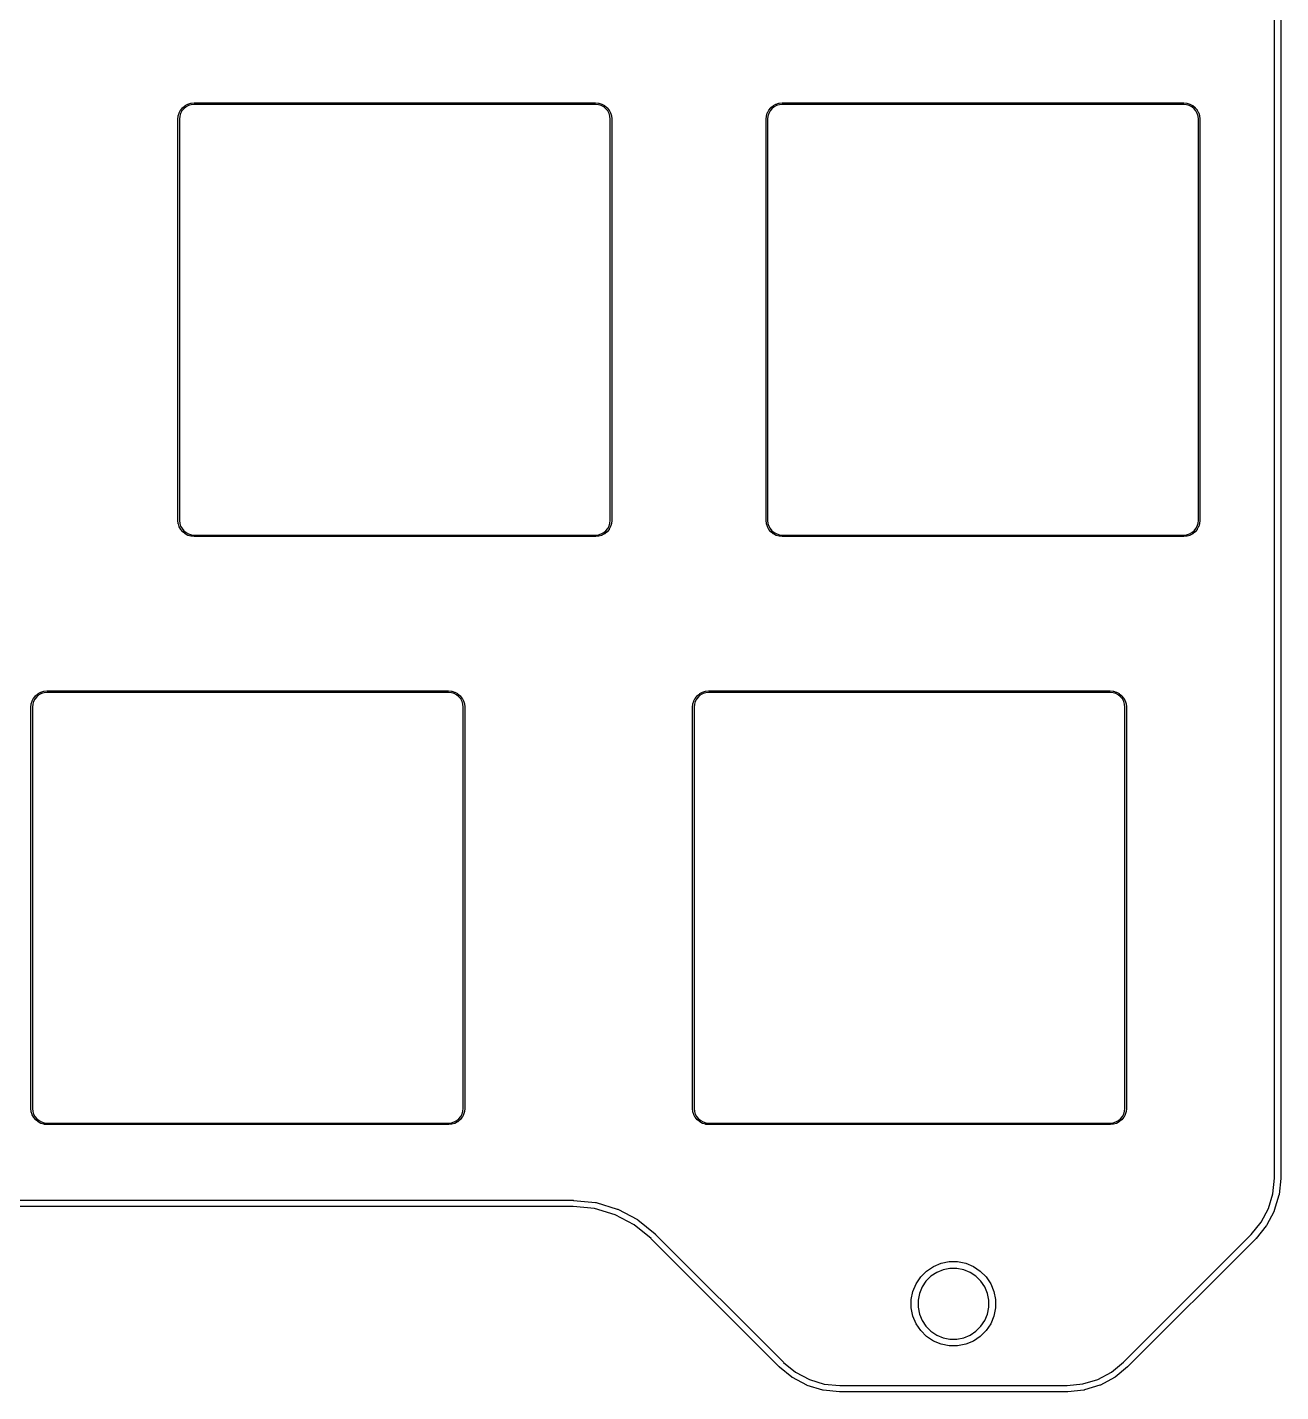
# Model space of a CAD drawing. Extents: x 13 to 256, y -97 to -9.
# Drawn here: x 215.09 to 255.69, y -97.43 to -53.23 of the extents above; entities that cross this region are included whole.
import ezdxf

# ---------------------------------------------------------------- set-up
doc = ezdxf.new("R2010")
doc.units = 0
doc.layers.add('BLACK', color=7, linetype='CONTINUOUS')

msp = doc.modelspace()

# ---------------------------------------------------------------- linework, layer by layer
at = {"layer": 'BLACK', "linetype": 'CONTINUOUS'}
for p, q in [((255.489, -90.5077), (255.489, -15.943)), ((255.689, -15.9379), (255.689, -90.5175)), ((220.297, -55.7175), (220.39, -55.6886)), ((220.39, -55.6886), (220.391, -55.6885)), ((220.391, -55.6885), (220.393, -55.6881)), ((220.393, -55.6881), (220.395, -55.6876)), ((220.395, -55.6876), (220.492, -55.6774)), ((220.492, -55.6774), (220.492, -55.6774)), ((220.492, -55.6774), (220.494, -55.6774)), ((220.494, -55.6774), (220.495, -55.6773)), ((220.495, -55.6773), (220.497, -55.6773)), ((220.497, -55.6773), (220.497, -55.6773)), ((220.497, -55.6773), (233.499, -55.6773)), ((233.499, -55.6773), (233.501, -55.6774)), ((233.501, -55.6774), (233.501, -55.6774)), ((233.501, -55.6774), (233.598, -55.6869)), ((233.598, -55.6869), (233.598, -55.687)), ((233.598, -55.687), (233.6, -55.6875)), ((233.6, -55.6875), (233.603, -55.6879)), ((233.603, -55.6879), (233.696, -55.7161)), ((239.346, -55.7175), (239.439, -55.6886)), ((239.439, -55.6885), (239.442, -55.6881)), ((239.439, -55.6886), (239.439, -55.6885)), ((239.442, -55.6881), (239.444, -55.6876)), ((239.444, -55.6876), (239.541, -55.6774)), ((239.541, -55.6774), (239.541, -55.6774)), ((239.541, -55.6774), (239.542, -55.6774)), ((239.542, -55.6774), (239.543, -55.6773)), ((239.543, -55.6773), (239.546, -55.6773)), ((239.546, -55.6773), (239.546, -55.6773)), ((239.546, -55.6773), (252.548, -55.6773)), ((252.548, -55.6773), (252.549, -55.6774)), ((252.549, -55.6774), (252.549, -55.6774)), ((252.549, -55.6774), (252.647, -55.6869)), ((252.647, -55.6869), (252.647, -55.687)), ((252.647, -55.687), (252.649, -55.6875)), ((252.649, -55.6875), (252.651, -55.6879)), ((252.651, -55.6879), (252.745, -55.7161)), ((219.973, -56.1999), (219.983, -56.1027)), ((219.983, -56.1001), (219.984, -56.098)), ((219.983, -56.1024), (219.983, -56.1001)), ((219.983, -56.1027), (219.983, -56.1024)), ((219.984, -56.098), (220.012, -56.0045)), ((220.012, -56.0042), (220.013, -56.0021)), ((220.012, -56.0045), (220.012, -56.0042)), ((220.013, -56.0021), (220.014, -56)), ((220.014, -56), (220.06, -55.9139)), ((220.032, -56.1101), (220.023, -56.2035)), ((220.059, -56.0213), (220.032, -56.1101)), ((220.103, -55.9395), (220.059, -56.0213)), ((220.06, -55.9136), (220.061, -55.9117)), ((220.06, -55.9139), (220.06, -55.9136)), ((220.061, -55.9117), (220.062, -55.9098)), ((220.062, -55.9098), (220.124, -55.8342)), ((220.161, -55.8677), (220.103, -55.9395)), ((220.124, -55.8339), (220.126, -55.8323)), ((220.124, -55.8342), (220.124, -55.8339)), ((220.126, -55.8323), (220.127, -55.8307)), ((220.127, -55.8307), (220.203, -55.7685)), ((220.233, -55.8086), (220.161, -55.8677)), ((220.203, -55.7683), (220.205, -55.767)), ((220.203, -55.7685), (220.203, -55.7683)), ((220.205, -55.767), (220.207, -55.7658)), ((220.207, -55.7658), (220.293, -55.7194)), ((220.314, -55.7645), (220.233, -55.8086)), ((220.293, -55.7192), (220.295, -55.7184)), ((220.293, -55.7194), (220.293, -55.7192)), ((220.295, -55.7184), (220.297, -55.7175)), ((220.403, -55.7371), (220.314, -55.7645)), ((220.496, -55.7273), (220.403, -55.7371)), ((220.498, -55.7273), (220.496, -55.7273)), ((233.497, -55.7273), (220.498, -55.7273)), ((233.59, -55.7365), (233.497, -55.7273)), ((233.679, -55.7633), (233.59, -55.7365)), ((233.761, -55.8068), (233.679, -55.7633)), ((233.696, -55.7161), (233.696, -55.7162)), ((233.696, -55.7162), (233.698, -55.7171)), ((233.698, -55.7171), (233.7, -55.718)), ((233.7, -55.718), (233.787, -55.7638)), ((233.833, -55.8653), (233.761, -55.8068)), ((233.787, -55.7638), (233.787, -55.7639)), ((233.787, -55.7639), (233.789, -55.7652)), ((233.789, -55.7652), (233.791, -55.7665)), ((233.791, -55.7665), (233.866, -55.8281)), ((233.892, -55.9368), (233.833, -55.8653)), ((233.866, -55.8281), (233.867, -55.8284)), ((233.867, -55.8284), (233.868, -55.83)), ((233.868, -55.83), (233.87, -55.8316)), ((233.87, -55.8316), (233.932, -55.9068)), ((233.936, -56.0183), (233.892, -55.9368)), ((233.932, -55.9068), (233.932, -55.907)), ((233.932, -55.907), (233.933, -55.909)), ((233.933, -55.909), (233.935, -55.9108)), ((233.935, -55.9108), (233.981, -55.9967)), ((233.963, -56.1068), (233.936, -56.0183)), ((233.973, -56.2002), (233.963, -56.1068)), ((233.981, -55.9967), (233.981, -55.997)), ((233.981, -55.997), (233.982, -55.9991)), ((233.982, -55.9991), (233.983, -56.0011)), ((233.983, -56.0011), (234.012, -56.0944)), ((234.012, -56.0944), (234.012, -56.0947)), ((234.012, -56.0947), (234.012, -56.0969)), ((234.012, -56.0969), (234.013, -56.0991)), ((234.013, -56.0991), (234.023, -56.1962)), ((239.022, -56.1999), (239.032, -56.1027)), ((239.032, -56.1001), (239.033, -56.098)), ((239.032, -56.1024), (239.032, -56.1001)), ((239.032, -56.1027), (239.032, -56.1024)), ((239.033, -56.098), (239.061, -56.0045)), ((239.061, -56.0042), (239.062, -56.0021)), ((239.061, -56.0045), (239.061, -56.0042)), ((239.062, -56.0021), (239.063, -56)), ((239.063, -56), (239.108, -55.9139)), ((239.081, -56.1101), (239.072, -56.2035)), ((239.108, -56.0213), (239.081, -56.1101)), ((239.108, -55.9139), (239.109, -55.9136)), ((239.151, -55.9395), (239.108, -56.0213)), ((239.109, -55.9136), (239.11, -55.9117)), ((239.11, -55.9117), (239.111, -55.9098)), ((239.111, -55.9098), (239.173, -55.8342)), ((239.21, -55.8677), (239.151, -55.9395)), ((239.173, -55.8339), (239.175, -55.8323)), ((239.173, -55.8342), (239.173, -55.8339)), ((239.175, -55.8323), (239.176, -55.8307)), ((239.176, -55.8307), (239.251, -55.7685)), ((239.281, -55.8086), (239.21, -55.8677)), ((239.251, -55.7685), (239.252, -55.7683)), ((239.252, -55.7683), (239.254, -55.767)), ((239.254, -55.767), (239.256, -55.7658)), ((239.256, -55.7658), (239.341, -55.7194)), ((239.363, -55.7645), (239.281, -55.8086)), ((239.341, -55.7194), (239.342, -55.7192)), ((239.342, -55.7192), (239.344, -55.7184)), ((239.344, -55.7184), (239.346, -55.7175)), ((239.452, -55.7371), (239.363, -55.7645)), ((239.545, -55.7273), (239.452, -55.7371)), ((239.547, -55.7273), (239.545, -55.7273)), ((252.546, -55.7273), (239.547, -55.7273)), ((252.639, -55.7365), (252.546, -55.7273)), ((252.728, -55.7633), (252.639, -55.7365)), ((252.81, -55.8068), (252.728, -55.7633)), ((252.745, -55.7161), (252.745, -55.7162)), ((252.745, -55.7162), (252.747, -55.7171)), ((252.747, -55.7171), (252.749, -55.718)), ((252.749, -55.718), (252.835, -55.7638)), ((252.882, -55.8653), (252.81, -55.8068)), ((252.835, -55.7638), (252.836, -55.7639)), ((252.836, -55.7639), (252.838, -55.7652)), ((252.838, -55.7652), (252.839, -55.7665)), ((252.839, -55.7665), (252.915, -55.8281)), ((252.941, -55.9368), (252.882, -55.8653)), ((252.915, -55.8281), (252.915, -55.8284)), ((252.915, -55.8284), (252.917, -55.83)), ((252.917, -55.83), (252.919, -55.8316)), ((252.919, -55.8316), (252.981, -55.9068)), ((252.985, -56.0183), (252.941, -55.9368)), ((252.981, -55.9068), (252.981, -55.907)), ((252.981, -55.907), (252.982, -55.909)), ((252.982, -55.909), (252.984, -55.9108)), ((252.984, -55.9108), (253.03, -55.9967)), ((253.012, -56.1068), (252.985, -56.0183)), ((253.022, -56.2002), (253.012, -56.1068)), ((253.03, -55.9967), (253.03, -55.997)), ((253.03, -55.997), (253.031, -55.9991)), ((253.031, -55.9991), (253.032, -56.0011)), ((253.032, -56.0011), (253.061, -56.0944)), ((253.061, -56.0944), (253.061, -56.0947)), ((253.061, -56.0947), (253.061, -56.0969)), ((253.061, -56.0969), (253.062, -56.0991)), ((253.062, -56.0991), (253.072, -56.1962)), ((219.973, -56.2011), (219.973, -56.1999)), ((219.973, -56.1999), (219.973, -56.1999)), ((219.973, -69.202), (219.973, -56.2011)), ((220.023, -56.2035), (220.023, -69.2022)), ((233.973, -56.2024), (233.973, -56.2002)), ((233.973, -69.2011), (233.973, -56.2024)), ((233.973, -56.2024), (233.973, -56.2024)), ((234.023, -56.1962), (234.023, -56.1965)), ((234.023, -56.1965), (234.023, -56.1976)), ((234.023, -56.1976), (234.023, -56.1987)), ((234.023, -56.1987), (234.023, -56.201)), ((234.023, -56.201), (234.023, -56.2011)), ((234.023, -56.2011), (234.023, -69.2035)), ((239.022, -56.2011), (239.022, -56.1999)), ((239.022, -56.1999), (239.022, -56.1999)), ((239.022, -69.202), (239.022, -56.2011)), ((239.072, -56.2035), (239.072, -69.2022)), ((253.022, -56.2024), (253.022, -56.2002)), ((253.022, -69.2011), (253.022, -56.2024)), ((253.022, -56.2024), (253.022, -56.2024)), ((253.072, -56.1962), (253.072, -56.1965)), ((253.072, -56.1965), (253.072, -56.1976)), ((253.072, -56.1976), (253.072, -56.1987)), ((253.072, -56.1987), (253.072, -56.201)), ((253.072, -56.201), (253.072, -56.2011)), ((253.072, -56.2011), (253.072, -69.2035)), ((219.973, -69.2024), (219.973, -69.202)), ((219.973, -69.2027), (219.973, -69.2024)), ((219.973, -69.2035), (219.973, -69.2027)), ((219.973, -69.2059), (219.973, -69.2035)), ((219.973, -69.2035), (219.973, -69.2035)), ((219.973, -69.207), (219.973, -69.2059)), ((219.973, -69.2081), (219.973, -69.207)), ((219.973, -69.2084), (219.973, -69.2081)), ((219.984, -69.3055), (219.973, -69.2084)), ((219.984, -69.3077), (219.984, -69.3055)), ((219.984, -69.3099), (219.984, -69.3077)), ((219.985, -69.3102), (219.984, -69.3099)), ((220.013, -69.4035), (219.985, -69.3102)), ((220.023, -69.2022), (220.023, -69.2044)), ((220.023, -69.2044), (220.033, -69.2978)), ((220.033, -69.2978), (220.06, -69.3863)), ((220.06, -69.3863), (220.105, -69.4678)), ((233.894, -69.4651), (233.937, -69.3833)), ((233.937, -69.3833), (233.964, -69.2945)), ((233.964, -69.2945), (233.973, -69.2011)), ((234.013, -69.3066), (233.984, -69.4001)), ((234.014, -69.3022), (234.013, -69.3044)), ((234.013, -69.3044), (234.013, -69.3066)), ((234.023, -69.2047), (234.014, -69.3019)), ((234.014, -69.3019), (234.014, -69.3022)), ((234.023, -69.2035), (234.023, -69.2047)), ((234.023, -69.2047), (234.023, -69.2047)), ((239.022, -69.2024), (239.022, -69.202)), ((239.022, -69.2027), (239.022, -69.2024)), ((239.022, -69.2035), (239.022, -69.2027)), ((239.022, -69.2059), (239.022, -69.2035)), ((239.022, -69.2035), (239.022, -69.2035)), ((239.022, -69.207), (239.022, -69.2059)), ((239.022, -69.2081), (239.022, -69.207)), ((239.022, -69.2084), (239.022, -69.2081)), ((239.032, -69.3055), (239.022, -69.2084)), ((239.033, -69.3077), (239.032, -69.3055)), ((239.033, -69.3099), (239.033, -69.3077)), ((239.033, -69.3102), (239.033, -69.3099)), ((239.062, -69.4035), (239.033, -69.3102)), ((239.072, -69.2022), (239.072, -69.2044)), ((239.072, -69.2044), (239.082, -69.2978)), ((239.082, -69.2978), (239.109, -69.3863)), ((239.109, -69.3863), (239.153, -69.4678)), ((252.943, -69.4651), (252.986, -69.3833)), ((252.986, -69.3833), (253.013, -69.2945)), ((253.013, -69.2945), (253.022, -69.2011)), ((253.061, -69.3066), (253.033, -69.4001)), ((253.062, -69.3044), (253.061, -69.3066)), ((253.072, -69.2047), (253.062, -69.3019)), ((253.062, -69.3019), (253.062, -69.3022)), ((253.062, -69.3022), (253.062, -69.3044)), ((253.072, -69.2035), (253.072, -69.2047)), ((253.072, -69.2047), (253.072, -69.2047)), ((220.014, -69.4055), (220.013, -69.4035)), ((220.015, -69.4076), (220.014, -69.4055)), ((220.015, -69.4079), (220.015, -69.4076)), ((220.062, -69.4938), (220.015, -69.4079)), ((220.063, -69.4957), (220.062, -69.4938)), ((220.064, -69.4976), (220.063, -69.4957)), ((220.064, -69.4978), (220.064, -69.4976)), ((220.127, -69.573), (220.064, -69.4978)), ((220.105, -69.4678), (220.164, -69.5393)), ((220.128, -69.5746), (220.127, -69.573)), ((220.13, -69.5762), (220.128, -69.5746)), ((220.13, -69.5765), (220.13, -69.5762)), ((220.206, -69.6381), (220.13, -69.5765)), ((220.13, -69.5765), (220.13, -69.5765)), ((220.13, -69.5765), (220.13, -69.5765)), ((220.164, -69.5393), (220.235, -69.5978)), ((220.208, -69.6394), (220.206, -69.6381)), ((220.209, -69.6407), (220.208, -69.6394)), ((220.21, -69.6408), (220.209, -69.6407)), ((220.296, -69.6866), (220.21, -69.6408)), ((220.235, -69.5978), (220.317, -69.6413)), ((220.298, -69.6875), (220.296, -69.6866)), ((220.3, -69.6884), (220.298, -69.6875)), ((220.3, -69.6885), (220.3, -69.6884)), ((220.394, -69.7167), (220.3, -69.6885)), ((220.317, -69.6413), (220.406, -69.6681)), ((220.396, -69.7171), (220.394, -69.7167)), ((220.398, -69.7176), (220.396, -69.7171)), ((220.399, -69.7177), (220.398, -69.7176)), ((220.496, -69.7272), (220.399, -69.7177)), ((220.399, -69.7177), (220.399, -69.7177)), ((220.406, -69.6681), (220.499, -69.6773)), ((220.496, -69.7272), (220.496, -69.7272)), ((220.497, -69.7273), (220.496, -69.7272)), ((233.499, -69.7273), (220.497, -69.7273)), ((220.499, -69.6773), (233.498, -69.6773)), ((233.498, -69.6773), (233.5, -69.6773)), ((233.502, -69.7273), (233.499, -69.7273)), ((233.499, -69.7273), (233.499, -69.7273)), ((233.5, -69.6773), (233.594, -69.6675)), ((233.503, -69.7272), (233.502, -69.7273)), ((233.504, -69.7272), (233.503, -69.7272)), ((233.601, -69.717), (233.504, -69.7272)), ((233.504, -69.7272), (233.504, -69.7272)), ((233.594, -69.6675), (233.682, -69.6401)), ((233.604, -69.7165), (233.601, -69.717)), ((233.606, -69.7161), (233.604, -69.7165)), ((233.699, -69.6871), (233.606, -69.716)), ((233.606, -69.716), (233.606, -69.7161)), ((233.682, -69.6401), (233.764, -69.596)), ((233.701, -69.6862), (233.699, -69.6871)), ((233.704, -69.6854), (233.701, -69.6862)), ((233.79, -69.6388), (233.704, -69.6852)), ((233.704, -69.6852), (233.704, -69.6854)), ((233.764, -69.596), (233.835, -69.5369)), ((233.792, -69.6376), (233.79, -69.6388)), ((233.793, -69.6363), (233.792, -69.6376)), ((233.794, -69.6361), (233.793, -69.6363)), ((233.869, -69.5739), (233.794, -69.6361)), ((233.835, -69.5369), (233.894, -69.4651)), ((233.871, -69.5723), (233.869, -69.5739)), ((233.872, -69.5707), (233.871, -69.5723)), ((233.934, -69.4948), (233.872, -69.5704)), ((233.872, -69.5704), (233.872, -69.5704)), ((233.872, -69.5704), (233.872, -69.5704)), ((233.872, -69.5704), (233.872, -69.5707)), ((233.935, -69.4929), (233.934, -69.4948)), ((233.937, -69.491), (233.935, -69.4929)), ((233.983, -69.4046), (233.937, -69.4907)), ((233.937, -69.4907), (233.937, -69.491)), ((233.984, -69.4004), (233.983, -69.4025)), ((233.983, -69.4025), (233.983, -69.4046)), ((233.984, -69.4001), (233.984, -69.4004)), ((239.063, -69.4055), (239.062, -69.4035)), ((239.064, -69.4076), (239.063, -69.4055)), ((239.064, -69.4079), (239.064, -69.4076)), ((239.11, -69.4938), (239.064, -69.4079)), ((239.112, -69.4957), (239.11, -69.4938)), ((239.113, -69.4976), (239.112, -69.4957)), ((239.113, -69.4978), (239.113, -69.4976)), ((239.175, -69.573), (239.113, -69.4978)), ((239.153, -69.4678), (239.212, -69.5393)), ((239.177, -69.5746), (239.175, -69.573)), ((239.179, -69.5762), (239.177, -69.5746)), ((239.179, -69.5765), (239.179, -69.5762)), ((239.255, -69.6381), (239.179, -69.5765)), ((239.179, -69.5765), (239.179, -69.5765)), ((239.179, -69.5765), (239.179, -69.5765)), ((239.212, -69.5393), (239.284, -69.5978)), ((239.256, -69.6394), (239.255, -69.6381)), ((239.258, -69.6407), (239.256, -69.6394)), ((239.259, -69.6408), (239.258, -69.6407)), ((239.345, -69.6866), (239.259, -69.6408)), ((239.284, -69.5978), (239.366, -69.6413)), ((239.347, -69.6875), (239.345, -69.6866)), ((239.349, -69.6884), (239.347, -69.6875)), ((239.349, -69.6885), (239.349, -69.6884)), ((239.443, -69.7167), (239.349, -69.6885)), ((239.366, -69.6413), (239.455, -69.6681)), ((239.445, -69.7171), (239.443, -69.7167)), ((239.447, -69.7176), (239.445, -69.7171)), ((239.447, -69.7177), (239.447, -69.7176)), ((239.545, -69.7272), (239.447, -69.7177)), ((239.447, -69.7177), (239.447, -69.7177)), ((239.455, -69.6681), (239.548, -69.6773)), ((239.545, -69.7272), (239.545, -69.7272)), ((239.546, -69.7273), (239.545, -69.7272)), ((252.548, -69.7273), (239.546, -69.7273)), ((239.548, -69.6773), (252.547, -69.6773)), ((252.547, -69.6773), (252.549, -69.6773)), ((252.551, -69.7273), (252.548, -69.7273)), ((252.548, -69.7273), (252.548, -69.7273)), ((252.549, -69.6773), (252.642, -69.6675)), ((252.552, -69.7272), (252.551, -69.7273)), ((252.553, -69.7272), (252.552, -69.7272)), ((252.65, -69.717), (252.553, -69.7272)), ((252.553, -69.7272), (252.553, -69.7272)), ((252.642, -69.6675), (252.731, -69.6401)), ((252.652, -69.7165), (252.65, -69.717)), ((252.655, -69.7161), (252.652, -69.7165)), ((252.748, -69.6871), (252.655, -69.716)), ((252.655, -69.716), (252.655, -69.7161)), ((252.731, -69.6401), (252.813, -69.596)), ((252.75, -69.6862), (252.748, -69.6871)), ((252.752, -69.6854), (252.75, -69.6862)), ((252.753, -69.6852), (252.752, -69.6854)), ((252.838, -69.6388), (252.753, -69.6852)), ((252.813, -69.596), (252.884, -69.5369)), ((252.84, -69.6376), (252.838, -69.6388)), ((252.842, -69.6363), (252.84, -69.6376)), ((252.843, -69.6361), (252.842, -69.6363)), ((252.918, -69.5739), (252.843, -69.6361)), ((252.884, -69.5369), (252.943, -69.4651)), ((252.919, -69.5723), (252.918, -69.5739)), ((252.921, -69.5707), (252.919, -69.5723)), ((252.983, -69.4948), (252.921, -69.5704)), ((252.921, -69.5704), (252.921, -69.5704)), ((252.921, -69.5704), (252.921, -69.5704)), ((252.921, -69.5704), (252.921, -69.5707)), ((252.984, -69.4929), (252.983, -69.4948)), ((252.985, -69.491), (252.984, -69.4929)), ((252.986, -69.4907), (252.985, -69.491)), ((253.031, -69.4046), (252.986, -69.4907)), ((253.032, -69.4025), (253.031, -69.4046)), ((253.033, -69.4004), (253.032, -69.4025)), ((253.033, -69.4001), (253.033, -69.4004)), ((215.222, -75.1468), (215.25, -75.0533)), ((215.25, -75.053), (215.251, -75.0509)), ((215.25, -75.0533), (215.25, -75.053)), ((215.251, -75.0509), (215.252, -75.0488)), ((215.252, -75.0488), (215.297, -74.9627)), ((215.297, -75.0701), (215.27, -75.1589)), ((215.297, -74.9627), (215.298, -74.9624)), ((215.34, -74.9883), (215.297, -75.0701)), ((215.298, -74.9624), (215.299, -74.9605)), ((215.299, -74.9605), (215.3, -74.9586)), ((215.3, -74.9586), (215.362, -74.883)), ((215.399, -74.9165), (215.34, -74.9883)), ((215.362, -74.8827), (215.364, -74.8811)), ((215.362, -74.883), (215.362, -74.8827)), ((215.364, -74.8811), (215.365, -74.8795)), ((215.365, -74.8795), (215.44, -74.8173)), ((215.47, -74.8574), (215.399, -74.9165)), ((215.44, -74.8173), (215.441, -74.8171)), ((215.441, -74.8171), (215.443, -74.8158)), ((215.443, -74.8158), (215.445, -74.8146)), ((215.445, -74.8146), (215.53, -74.7682)), ((215.552, -74.8133), (215.47, -74.8574)), ((215.53, -74.7682), (215.531, -74.768)), ((215.531, -74.768), (215.533, -74.7672)), ((215.533, -74.7672), (215.535, -74.7663)), ((215.535, -74.7663), (215.628, -74.7374)), ((215.641, -74.7859), (215.552, -74.8133)), ((215.628, -74.7373), (215.631, -74.7369)), ((215.628, -74.7374), (215.628, -74.7373)), ((215.631, -74.7369), (215.633, -74.7364)), ((215.633, -74.7364), (215.73, -74.7262)), ((215.734, -74.7761), (215.641, -74.7859)), ((215.73, -74.7262), (215.73, -74.7262)), ((215.73, -74.7262), (215.731, -74.7262)), ((215.731, -74.7262), (215.732, -74.7261)), ((215.732, -74.7261), (215.735, -74.7261)), ((215.736, -74.7761), (215.734, -74.7761)), ((215.735, -74.7261), (215.735, -74.7261)), ((215.735, -74.7261), (228.737, -74.7261)), ((228.735, -74.7761), (215.736, -74.7761)), ((228.828, -74.7853), (228.735, -74.7761)), ((228.737, -74.7261), (228.738, -74.7262)), ((228.738, -74.7262), (228.738, -74.7262)), ((228.738, -74.7262), (228.836, -74.7357)), ((228.917, -74.8121), (228.828, -74.7853)), ((228.836, -74.7357), (228.836, -74.7358)), ((228.836, -74.7358), (228.838, -74.7363)), ((228.838, -74.7363), (228.84, -74.7367)), ((228.84, -74.7367), (228.934, -74.7649)), ((228.999, -74.8556), (228.917, -74.8121)), ((228.934, -74.7649), (228.934, -74.765)), ((228.934, -74.765), (228.936, -74.7659)), ((228.936, -74.7659), (228.938, -74.7668)), ((228.938, -74.7668), (229.024, -74.8126)), ((229.071, -74.9141), (228.999, -74.8556)), ((229.024, -74.8126), (229.025, -74.8127)), ((229.025, -74.8127), (229.027, -74.814)), ((229.027, -74.814), (229.028, -74.8153)), ((229.028, -74.8153), (229.104, -74.8769)), ((229.13, -74.9856), (229.071, -74.9141)), ((229.104, -74.8769), (229.104, -74.8772)), ((229.104, -74.8772), (229.106, -74.8788)), ((229.106, -74.8788), (229.108, -74.8804)), ((229.108, -74.8804), (229.17, -74.9556)), ((229.174, -75.0671), (229.13, -74.9856)), ((229.17, -74.9556), (229.17, -74.9558)), ((229.17, -74.9558), (229.171, -74.9578)), ((229.171, -74.9578), (229.173, -74.9596)), ((229.173, -74.9596), (229.219, -75.0455)), ((229.201, -75.1556), (229.174, -75.0671)), ((229.219, -75.0455), (229.219, -75.0458)), ((229.219, -75.0458), (229.22, -75.0479)), ((229.22, -75.0479), (229.221, -75.0499)), ((229.221, -75.0499), (229.25, -75.1432)), ((236.651, -75.1468), (236.68, -75.0533)), ((236.68, -75.053), (236.681, -75.0509)), ((236.68, -75.0533), (236.68, -75.053)), ((236.681, -75.0509), (236.682, -75.0488)), ((236.682, -75.0488), (236.727, -74.9627)), ((236.727, -75.0701), (236.7, -75.1589)), ((236.727, -74.9627), (236.728, -74.9624)), ((236.77, -74.9883), (236.727, -75.0701)), ((236.728, -74.9624), (236.729, -74.9605)), ((236.729, -74.9605), (236.73, -74.9586)), ((236.73, -74.9586), (236.792, -74.883)), ((236.829, -74.9165), (236.77, -74.9883)), ((236.792, -74.8827), (236.794, -74.8811)), ((236.792, -74.883), (236.792, -74.8827)), ((236.794, -74.8811), (236.795, -74.8795)), ((236.795, -74.8795), (236.87, -74.8173)), ((236.9, -74.8574), (236.829, -74.9165)), ((236.87, -74.8173), (236.871, -74.8171)), ((236.871, -74.8171), (236.873, -74.8158)), ((236.873, -74.8158), (236.874, -74.8146)), ((236.874, -74.8146), (236.96, -74.7682)), ((236.982, -74.8133), (236.9, -74.8574)), ((236.96, -74.7682), (236.961, -74.768)), ((236.961, -74.768), (236.963, -74.7672)), ((236.963, -74.7672), (236.965, -74.7663)), ((236.965, -74.7663), (237.058, -74.7374)), ((237.07, -74.7859), (236.982, -74.8133)), ((237.058, -74.7373), (237.061, -74.7369)), ((237.058, -74.7374), (237.058, -74.7373)), ((237.061, -74.7369), (237.063, -74.7364)), ((237.063, -74.7364), (237.16, -74.7262)), ((237.164, -74.7761), (237.07, -74.7859)), ((237.16, -74.7262), (237.16, -74.7262)), ((237.16, -74.7262), (237.161, -74.7262)), ((237.161, -74.7262), (237.162, -74.7261)), ((237.162, -74.7261), (237.165, -74.7261)), ((237.166, -74.7761), (237.164, -74.7761)), ((237.165, -74.7261), (237.165, -74.7261)), ((237.165, -74.7261), (250.167, -74.7261)), ((250.165, -74.7761), (237.166, -74.7761)), ((250.258, -74.7853), (250.165, -74.7761)), ((250.167, -74.7261), (250.168, -74.7262)), ((250.168, -74.7262), (250.168, -74.7262)), ((250.168, -74.7262), (250.265, -74.7357)), ((250.347, -74.8121), (250.258, -74.7853)), ((250.265, -74.7357), (250.266, -74.7358)), ((250.266, -74.7358), (250.268, -74.7363)), ((250.268, -74.7363), (250.27, -74.7367)), ((250.27, -74.7367), (250.364, -74.7649)), ((250.429, -74.8556), (250.347, -74.8121)), ((250.364, -74.7649), (250.364, -74.765)), ((250.364, -74.765), (250.366, -74.7659)), ((250.366, -74.7659), (250.368, -74.7668)), ((250.368, -74.7668), (250.454, -74.8126)), ((250.501, -74.9141), (250.429, -74.8556)), ((250.454, -74.8126), (250.455, -74.8127)), ((250.455, -74.8127), (250.457, -74.814)), ((250.457, -74.814), (250.458, -74.8153)), ((250.458, -74.8153), (250.534, -74.8769)), ((250.56, -74.9856), (250.501, -74.9141)), ((250.534, -74.8769), (250.534, -74.8772)), ((250.534, -74.8772), (250.536, -74.8788)), ((250.536, -74.8788), (250.537, -74.8804)), ((250.537, -74.8804), (250.6, -74.9556)), ((250.604, -75.0671), (250.56, -74.9856)), ((250.6, -74.9556), (250.6, -74.9558)), ((250.6, -74.9558), (250.601, -74.9578)), ((250.601, -74.9578), (250.602, -74.9596)), ((250.602, -74.9596), (250.649, -75.0455)), ((250.631, -75.1556), (250.604, -75.0671)), ((250.649, -75.0455), (250.649, -75.0458)), ((250.649, -75.0458), (250.65, -75.0479)), ((250.65, -75.0479), (250.651, -75.0499)), ((250.651, -75.0499), (250.68, -75.1432)), ((215.211, -75.2487), (215.221, -75.1515)), ((215.211, -75.2499), (215.211, -75.2487)), ((215.211, -75.2487), (215.211, -75.2487)), ((215.211, -88.2508), (215.211, -75.2499)), ((215.221, -75.1489), (215.222, -75.1468)), ((215.221, -75.1512), (215.221, -75.1489)), ((215.221, -75.1515), (215.221, -75.1512)), ((215.27, -75.1589), (215.261, -75.2523)), ((215.261, -75.2523), (215.261, -88.251)), ((229.211, -75.249), (229.201, -75.1556)), ((229.211, -75.2512), (229.211, -75.249)), ((229.211, -88.2499), (229.211, -75.2512)), ((229.211, -75.2512), (229.211, -75.2512)), ((229.25, -75.1432), (229.25, -75.1435)), ((229.25, -75.1435), (229.25, -75.1457)), ((229.25, -75.1457), (229.251, -75.1479)), ((229.251, -75.1479), (229.261, -75.245)), ((229.261, -75.245), (229.261, -75.2453)), ((229.261, -75.2453), (229.261, -75.2464)), ((229.261, -75.2464), (229.261, -75.2475)), ((229.261, -75.2475), (229.261, -75.2498)), ((229.261, -75.2498), (229.261, -75.2499)), ((229.261, -75.2499), (229.261, -88.2523)), ((236.641, -75.2487), (236.651, -75.1515)), ((236.641, -75.2499), (236.641, -75.2487)), ((236.641, -75.2487), (236.641, -75.2487)), ((236.641, -88.2508), (236.641, -75.2499)), ((236.651, -75.1489), (236.651, -75.1468)), ((236.651, -75.1512), (236.651, -75.1489)), ((236.651, -75.1515), (236.651, -75.1512)), ((236.7, -75.1589), (236.691, -75.2523)), ((236.691, -75.2523), (236.691, -88.251)), ((250.641, -75.249), (250.631, -75.1556)), ((250.641, -75.2512), (250.641, -75.249)), ((250.641, -88.2499), (250.641, -75.2512)), ((250.641, -75.2512), (250.641, -75.2512)), ((250.68, -75.1432), (250.68, -75.1435)), ((250.68, -75.1435), (250.68, -75.1457)), ((250.68, -75.1457), (250.681, -75.1479)), ((250.681, -75.1479), (250.691, -75.245)), ((250.691, -75.245), (250.691, -75.2453)), ((250.691, -75.2453), (250.691, -75.2464)), ((250.691, -75.2464), (250.691, -75.2475)), ((250.691, -75.2475), (250.691, -75.2498)), ((250.691, -75.2498), (250.691, -75.2499)), ((250.691, -75.2499), (250.691, -88.2523)), ((215.211, -88.2512), (215.211, -88.2508)), ((215.211, -88.2515), (215.211, -88.2512)), ((215.211, -88.2523), (215.211, -88.2515)), ((215.211, -88.2547), (215.211, -88.2523)), ((215.211, -88.2523), (215.211, -88.2523)), ((215.211, -88.2558), (215.211, -88.2547)), ((215.211, -88.2569), (215.211, -88.2558)), ((215.211, -88.2572), (215.211, -88.2569)), ((215.221, -88.3543), (215.211, -88.2572)), ((215.222, -88.3565), (215.221, -88.3543)), ((215.222, -88.3587), (215.222, -88.3565)), ((215.222, -88.359), (215.222, -88.3587)), ((215.251, -88.4523), (215.222, -88.359)), ((215.261, -88.251), (215.261, -88.2532)), ((215.261, -88.2532), (215.271, -88.3466)), ((215.271, -88.3466), (215.298, -88.4351)), ((229.175, -88.4321), (229.202, -88.3433)), ((229.202, -88.3433), (229.211, -88.2499)), ((229.25, -88.3554), (229.222, -88.4489)), ((229.251, -88.3532), (229.25, -88.3554)), ((229.261, -88.2535), (229.251, -88.3507)), ((229.251, -88.3507), (229.251, -88.351)), ((229.251, -88.351), (229.251, -88.3532)), ((229.261, -88.2523), (229.261, -88.2535)), ((229.261, -88.2535), (229.261, -88.2535)), ((236.641, -88.2512), (236.641, -88.2508)), ((236.641, -88.2515), (236.641, -88.2512)), ((236.641, -88.2523), (236.641, -88.2515)), ((236.641, -88.2547), (236.641, -88.2523)), ((236.641, -88.2523), (236.641, -88.2523)), ((236.641, -88.2558), (236.641, -88.2547)), ((236.641, -88.2569), (236.641, -88.2558)), ((236.641, -88.2572), (236.641, -88.2569)), ((236.651, -88.3543), (236.641, -88.2572)), ((236.652, -88.3565), (236.651, -88.3543)), ((236.652, -88.3587), (236.652, -88.3565)), ((236.652, -88.359), (236.652, -88.3587)), ((236.681, -88.4523), (236.652, -88.359)), ((236.691, -88.251), (236.691, -88.2532)), ((236.691, -88.2532), (236.701, -88.3466)), ((236.701, -88.3466), (236.728, -88.4351)), ((250.605, -88.4321), (250.632, -88.3433)), ((250.632, -88.3433), (250.641, -88.2499)), ((250.68, -88.3554), (250.652, -88.4489)), ((250.681, -88.3532), (250.68, -88.3554)), ((250.691, -88.2535), (250.681, -88.3507)), ((250.681, -88.3507), (250.681, -88.351)), ((250.681, -88.351), (250.681, -88.3532)), ((250.691, -88.2523), (250.691, -88.2535)), ((250.691, -88.2535), (250.691, -88.2535)), ((215.252, -88.4543), (215.251, -88.4523)), ((215.253, -88.4564), (215.252, -88.4543)), ((215.253, -88.4567), (215.253, -88.4564)), ((215.299, -88.5426), (215.253, -88.4567)), ((215.298, -88.4351), (215.342, -88.5166)), ((215.301, -88.5445), (215.299, -88.5426)), ((215.302, -88.5464), (215.301, -88.5445)), ((215.302, -88.5466), (215.302, -88.5464)), ((215.364, -88.6218), (215.302, -88.5466)), ((215.342, -88.5166), (215.401, -88.5881)), ((215.366, -88.6234), (215.364, -88.6218)), ((215.368, -88.625), (215.366, -88.6234)), ((215.368, -88.6253), (215.368, -88.625)), ((215.444, -88.6869), (215.368, -88.6253)), ((215.368, -88.6253), (215.368, -88.6253)), ((215.368, -88.6253), (215.368, -88.6253)), ((215.401, -88.5881), (215.473, -88.6466)), ((215.445, -88.6882), (215.444, -88.6869)), ((215.447, -88.6895), (215.445, -88.6882)), ((215.448, -88.6896), (215.447, -88.6895)), ((215.534, -88.7354), (215.448, -88.6896)), ((215.473, -88.6466), (215.555, -88.6901)), ((215.536, -88.7363), (215.534, -88.7354)), ((215.538, -88.7372), (215.536, -88.7363)), ((215.538, -88.7373), (215.538, -88.7372)), ((215.632, -88.7655), (215.538, -88.7373)), ((215.555, -88.6901), (215.644, -88.7169)), ((215.634, -88.7659), (215.632, -88.7655)), ((215.636, -88.7664), (215.634, -88.7659)), ((215.636, -88.7665), (215.636, -88.7664)), ((215.734, -88.776), (215.636, -88.7665)), ((215.636, -88.7665), (215.636, -88.7665)), ((215.644, -88.7169), (215.737, -88.7261)), ((215.734, -88.776), (215.734, -88.776)), ((215.735, -88.7761), (215.734, -88.776)), ((228.737, -88.7761), (215.735, -88.7761)), ((215.737, -88.7261), (228.736, -88.7261)), ((228.736, -88.7261), (228.738, -88.7261)), ((228.74, -88.7761), (228.737, -88.7761)), ((228.737, -88.7761), (228.737, -88.7761)), ((228.738, -88.7261), (228.831, -88.7163)), ((228.741, -88.776), (228.74, -88.7761)), ((228.742, -88.776), (228.741, -88.776)), ((228.839, -88.7658), (228.742, -88.776)), ((228.742, -88.776), (228.742, -88.776)), ((228.831, -88.7163), (228.92, -88.6889)), ((228.841, -88.7653), (228.839, -88.7658)), ((228.844, -88.7649), (228.841, -88.7653)), ((228.937, -88.7359), (228.844, -88.7648)), ((228.844, -88.7648), (228.844, -88.7649)), ((228.92, -88.6889), (229.002, -88.6448)), ((228.939, -88.735), (228.937, -88.7359)), ((228.941, -88.7342), (228.939, -88.735)), ((228.942, -88.734), (228.941, -88.7342)), ((229.027, -88.6876), (228.942, -88.734)), ((229.002, -88.6448), (229.073, -88.5857)), ((229.029, -88.6864), (229.027, -88.6876)), ((229.031, -88.6851), (229.029, -88.6864)), ((229.032, -88.6849), (229.031, -88.6851)), ((229.107, -88.6227), (229.032, -88.6849)), ((229.073, -88.5857), (229.132, -88.5139)), ((229.108, -88.6211), (229.107, -88.6227)), ((229.11, -88.6195), (229.108, -88.6211)), ((229.172, -88.5436), (229.11, -88.6192)), ((229.11, -88.6192), (229.11, -88.6192)), ((229.11, -88.6192), (229.11, -88.6192)), ((229.11, -88.6192), (229.11, -88.6195)), ((229.132, -88.5139), (229.175, -88.4321)), ((229.173, -88.5417), (229.172, -88.5436)), ((229.174, -88.5398), (229.173, -88.5417)), ((229.175, -88.5395), (229.174, -88.5398)), ((229.22, -88.4534), (229.175, -88.5395)), ((229.221, -88.4513), (229.22, -88.4534)), ((229.222, -88.4492), (229.221, -88.4513)), ((229.222, -88.4489), (229.222, -88.4492)), ((236.682, -88.4543), (236.681, -88.4523)), ((236.683, -88.4564), (236.682, -88.4543)), ((236.683, -88.4567), (236.683, -88.4564)), ((236.729, -88.5426), (236.683, -88.4567)), ((236.728, -88.4351), (236.772, -88.5166)), ((236.731, -88.5445), (236.729, -88.5426)), ((236.732, -88.5464), (236.731, -88.5445)), ((236.732, -88.5466), (236.732, -88.5464)), ((236.794, -88.6218), (236.732, -88.5466)), ((236.772, -88.5166), (236.831, -88.5881)), ((236.796, -88.6234), (236.794, -88.6218)), ((236.798, -88.625), (236.796, -88.6234)), ((236.798, -88.6253), (236.798, -88.625)), ((236.873, -88.6869), (236.798, -88.6253)), ((236.798, -88.6253), (236.798, -88.6253)), ((236.798, -88.6253), (236.798, -88.6253)), ((236.831, -88.5881), (236.903, -88.6466)), ((236.875, -88.6882), (236.873, -88.6869)), ((236.877, -88.6895), (236.875, -88.6882)), ((236.877, -88.6896), (236.877, -88.6895)), ((236.964, -88.7354), (236.877, -88.6896)), ((236.903, -88.6466), (236.985, -88.6901)), ((236.966, -88.7363), (236.964, -88.7354)), ((236.968, -88.7372), (236.966, -88.7363)), ((236.968, -88.7373), (236.968, -88.7372)), ((237.062, -88.7655), (236.968, -88.7373)), ((236.985, -88.6901), (237.074, -88.7169)), ((237.064, -88.7659), (237.062, -88.7655)), ((237.066, -88.7664), (237.064, -88.7659)), ((237.066, -88.7665), (237.066, -88.7664)), ((237.163, -88.776), (237.066, -88.7665)), ((237.066, -88.7665), (237.066, -88.7665)), ((237.074, -88.7169), (237.167, -88.7261)), ((237.163, -88.776), (237.163, -88.776)), ((237.165, -88.7761), (237.163, -88.776)), ((250.167, -88.7761), (237.165, -88.7761)), ((237.167, -88.7261), (250.166, -88.7261)), ((250.166, -88.7261), (250.168, -88.7261)), ((250.169, -88.7761), (250.167, -88.7761)), ((250.167, -88.7761), (250.167, -88.7761)), ((250.168, -88.7261), (250.261, -88.7163)), ((250.171, -88.776), (250.169, -88.7761)), ((250.172, -88.776), (250.171, -88.776)), ((250.269, -88.7658), (250.172, -88.776)), ((250.172, -88.776), (250.172, -88.776)), ((250.261, -88.7163), (250.35, -88.6889)), ((250.271, -88.7653), (250.269, -88.7658)), ((250.273, -88.7649), (250.271, -88.7653)), ((250.274, -88.7648), (250.273, -88.7649)), ((250.367, -88.7359), (250.274, -88.7648)), ((250.35, -88.6889), (250.431, -88.6448)), ((250.369, -88.735), (250.367, -88.7359)), ((250.371, -88.7342), (250.369, -88.735)), ((250.372, -88.734), (250.371, -88.7342)), ((250.457, -88.6876), (250.372, -88.734)), ((250.431, -88.6448), (250.503, -88.5857)), ((250.459, -88.6864), (250.457, -88.6876)), ((250.461, -88.6851), (250.459, -88.6864)), ((250.537, -88.6227), (250.461, -88.6849)), ((250.461, -88.6849), (250.461, -88.6851)), ((250.503, -88.5857), (250.561, -88.5139)), ((250.538, -88.6211), (250.537, -88.6227)), ((250.54, -88.6195), (250.538, -88.6211)), ((250.602, -88.5436), (250.54, -88.6192)), ((250.54, -88.6192), (250.54, -88.6192)), ((250.54, -88.6192), (250.54, -88.6192)), ((250.54, -88.6192), (250.54, -88.6195)), ((250.561, -88.5139), (250.605, -88.4321)), ((250.603, -88.5417), (250.602, -88.5436)), ((250.604, -88.5398), (250.603, -88.5417)), ((250.65, -88.4534), (250.604, -88.5395)), ((250.604, -88.5395), (250.604, -88.5398)), ((250.651, -88.4513), (250.65, -88.4534)), ((250.652, -88.4492), (250.651, -88.4513)), ((250.652, -88.4489), (250.652, -88.4492)), ((255.439, -91.0126), (255.489, -90.5077)), ((255.688, -90.5223), (255.637, -91.0419)), ((255.689, -90.5175), (255.688, -90.5223)), ((255.688, -90.5223), (255.688, -90.5223)), ((255.294, -91.4936), (255.439, -91.0126)), ((255.637, -91.0433), (255.635, -91.0521)), ((255.637, -91.0419), (255.637, -91.0433)), ((35.5113, -91.2277), (232.778, -91.2277)), ((232.769, -91.4277), (35.5164, -91.4277)), ((233.468, -91.4963), (232.769, -91.4277)), ((232.778, -91.2277), (232.783, -91.2282)), ((232.783, -91.2282), (232.783, -91.2282)), ((232.783, -91.2282), (233.497, -91.2982)), ((233.497, -91.2982), (233.497, -91.2982)), ((233.497, -91.2982), (233.498, -91.2983)), ((233.498, -91.2983), (233.507, -91.3002)), ((233.507, -91.3002), (233.516, -91.302)), ((233.516, -91.302), (234.203, -91.5093)), ((255.058, -91.9373), (255.294, -91.4936)), ((255.633, -91.0611), (255.482, -91.5608)), ((255.635, -91.0521), (255.633, -91.0611)), ((234.136, -91.6979), (233.468, -91.4963)), ((234.752, -92.0254), (234.136, -91.6979)), ((234.203, -91.5093), (234.203, -91.5093)), ((234.203, -91.5093), (234.204, -91.5097)), ((234.204, -91.5097), (234.212, -91.5132)), ((234.212, -91.5132), (234.221, -91.5167)), ((234.221, -91.5167), (234.854, -91.8534)), ((234.854, -91.8534), (234.854, -91.8534)), ((234.854, -91.8534), (234.854, -91.8534)), ((234.854, -91.8534), (234.855, -91.8541)), ((234.855, -91.8541), (234.863, -91.8592)), ((234.863, -91.8592), (234.87, -91.8642)), ((234.87, -91.8642), (235.426, -92.3175)), ((255.475, -91.5789), (255.23, -92.0398)), ((255.479, -91.5705), (255.475, -91.5789)), ((255.482, -91.5622), (255.479, -91.5705)), ((255.482, -91.5608), (255.482, -91.5622)), ((235.296, -92.4694), (234.752, -92.0254)), ((235.426, -92.3175), (235.427, -92.3184)), ((235.427, -92.3184), (235.43, -92.3215)), ((235.43, -92.3215), (235.434, -92.3242)), ((235.434, -92.3242), (235.439, -92.3299)), ((235.439, -92.3299), (235.439, -92.3299)), ((235.439, -92.3299), (235.442, -92.3327)), ((235.442, -92.3327), (235.443, -92.3332)), ((235.443, -92.3332), (235.443, -92.3334)), ((235.443, -92.3334), (239.583, -96.4734)), ((250.598, -96.47), (254.734, -92.3335)), ((254.734, -92.3335), (254.737, -92.3304)), ((254.737, -92.3304), (255.058, -91.9373)), ((255.219, -92.0561), (254.889, -92.4607)), ((255.224, -92.0485), (255.219, -92.0561)), ((255.229, -92.0411), (255.224, -92.0485)), ((255.23, -92.0398), (255.229, -92.0411)), ((255.23, -92.0398), (255.23, -92.0398)), ((255.23, -92.0398), (255.23, -92.0398)), ((235.302, -92.4749), (235.296, -92.4694)), ((239.445, -96.6184), (235.302, -92.4749)), ((235.302, -92.4749), (235.302, -92.4749)), ((254.879, -92.4713), (250.732, -96.6184)), ((254.883, -92.4681), (254.879, -92.4713)), ((254.879, -92.4713), (254.879, -92.4713)), ((254.885, -92.4647), (254.883, -92.4681)), ((254.888, -92.4617), (254.885, -92.4647)), ((254.889, -92.4607), (254.888, -92.4617)), ((244.691, -93.2667), (244.954, -93.2143)), ((244.954, -93.2143), (245.223, -93.2143)), ((245.223, -93.2143), (245.486, -93.2667)), ((244.03, -93.7086), (244.22, -93.5187)), ((244.359, -93.6887), (244.2, -93.8481)), ((244.22, -93.5187), (244.443, -93.3695)), ((244.547, -93.5635), (244.359, -93.6887)), ((244.443, -93.3695), (244.691, -93.2667)), ((244.755, -93.4772), (244.547, -93.5635)), ((244.976, -93.4332), (244.755, -93.4772)), ((245.201, -93.4332), (244.976, -93.4332)), ((245.423, -93.4772), (245.201, -93.4332)), ((245.631, -93.5635), (245.423, -93.4772)), ((245.486, -93.2667), (245.735, -93.3695)), ((245.818, -93.6887), (245.631, -93.5635)), ((245.735, -93.3695), (245.958, -93.5187)), ((245.978, -93.8481), (245.818, -93.6887)), ((245.958, -93.5187), (246.148, -93.7086)), ((243.778, -94.18), (243.88, -93.9319)), ((243.88, -93.9319), (244.03, -93.7086)), ((244.075, -94.0356), (243.988, -94.2439)), ((244.2, -93.8481), (244.075, -94.0356)), ((246.103, -94.0356), (245.978, -93.8481)), ((246.189, -94.2439), (246.103, -94.0356)), ((246.148, -93.7086), (246.297, -93.9319)), ((246.297, -93.9319), (246.4, -94.18)), ((243.725, -94.4434), (243.778, -94.18)), ((243.725, -94.712), (243.725, -94.4434)), ((243.988, -94.2439), (243.944, -94.465)), ((243.944, -94.465), (243.944, -94.6904)), ((246.233, -94.465), (246.189, -94.2439)), ((246.233, -94.6904), (246.233, -94.465)), ((246.4, -94.18), (246.452, -94.4434)), ((246.452, -94.4434), (246.452, -94.712)), ((243.778, -94.9754), (243.725, -94.712)), ((243.88, -95.2235), (243.778, -94.9754)), ((243.944, -94.6904), (243.988, -94.9115)), ((243.988, -94.9115), (244.075, -95.1198)), ((246.103, -95.1198), (246.189, -94.9115)), ((246.189, -94.9115), (246.233, -94.6904)), ((246.4, -94.9754), (246.297, -95.2235)), ((246.452, -94.712), (246.4, -94.9754)), ((244.03, -95.4468), (243.88, -95.2235)), ((244.22, -95.6367), (244.03, -95.4468)), ((244.075, -95.1198), (244.2, -95.3073)), ((244.2, -95.3073), (244.359, -95.4667)), ((244.359, -95.4667), (244.547, -95.5919)), ((245.631, -95.5919), (245.818, -95.4667)), ((245.818, -95.4667), (245.978, -95.3073)), ((246.148, -95.4468), (245.958, -95.6367)), ((245.978, -95.3073), (246.103, -95.1198)), ((246.297, -95.2235), (246.148, -95.4468)), ((244.443, -95.7859), (244.22, -95.6367)), ((244.691, -95.8887), (244.443, -95.7859)), ((244.547, -95.5919), (244.755, -95.6782)), ((244.954, -95.9411), (244.691, -95.8887)), ((244.755, -95.6782), (244.976, -95.7222)), ((244.976, -95.7222), (245.201, -95.7222)), ((245.201, -95.7222), (245.423, -95.6782)), ((245.486, -95.8887), (245.223, -95.9411)), ((245.423, -95.6782), (245.631, -95.5919)), ((245.735, -95.7859), (245.486, -95.8887)), ((245.958, -95.6367), (245.735, -95.7859)), ((245.223, -95.9411), (244.954, -95.9411)), ((239.448, -96.6216), (239.445, -96.6184)), ((239.445, -96.6184), (239.445, -96.6184)), ((239.452, -96.6243), (239.448, -96.6216)), ((239.455, -96.6274), (239.452, -96.6243)), ((239.456, -96.6283), (239.455, -96.6274)), ((239.86, -96.9583), (239.456, -96.6283)), ((239.583, -96.4734), (239.586, -96.4765)), ((239.586, -96.4765), (239.979, -96.7971)), ((239.979, -96.7971), (240.423, -97.033)), ((249.763, -97.0295), (250.206, -96.7921)), ((250.206, -96.7921), (250.598, -96.47)), ((250.728, -96.6215), (250.325, -96.9529)), ((250.732, -96.6184), (250.728, -96.6215)), ((250.728, -96.6215), (250.728, -96.6215)), ((239.868, -96.9633), (239.86, -96.9583)), ((239.875, -96.9684), (239.868, -96.9633)), ((239.876, -96.9691), (239.875, -96.9684)), ((240.337, -97.2142), (239.876, -96.9691)), ((239.876, -96.9691), (239.876, -96.9691)), ((239.876, -96.9691), (239.876, -96.9691)), ((240.346, -97.2176), (240.337, -97.2142)), ((240.354, -97.2212), (240.346, -97.2176)), ((240.355, -97.2216), (240.354, -97.2212)), ((240.855, -97.3725), (240.355, -97.2216)), ((240.355, -97.2216), (240.355, -97.2216)), ((240.423, -97.033), (240.904, -97.1782)), ((240.904, -97.1782), (241.409, -97.2277)), ((241.409, -97.2277), (248.773, -97.2277)), ((248.773, -97.2277), (248.778, -97.2277)), ((248.778, -97.2277), (249.282, -97.1764)), ((249.282, -97.1764), (249.763, -97.0295)), ((249.831, -97.2179), (249.331, -97.3706)), ((249.839, -97.2144), (249.831, -97.2179)), ((249.847, -97.2111), (249.839, -97.2144)), ((249.849, -97.2104), (249.847, -97.2111)), ((250.309, -96.9637), (249.849, -97.2104)), ((249.849, -97.2104), (249.849, -97.2104)), ((249.849, -97.2104), (249.849, -97.2104)), ((250.316, -96.9587), (250.309, -96.9637)), ((250.324, -96.9537), (250.316, -96.9587)), ((250.325, -96.9529), (250.324, -96.9537)), ((240.864, -97.3742), (240.855, -97.3725)), ((240.873, -97.3761), (240.864, -97.3742)), ((240.874, -97.3763), (240.873, -97.3761)), ((241.394, -97.4272), (240.874, -97.3763)), ((240.874, -97.3763), (240.874, -97.3763)), ((241.399, -97.4277), (241.394, -97.4272)), ((241.394, -97.4272), (241.394, -97.4272)), ((248.778, -97.4277), (241.399, -97.4277)), ((248.783, -97.4277), (248.778, -97.4277)), ((248.778, -97.4277), (248.778, -97.4277)), ((248.787, -97.4273), (248.783, -97.4277)), ((248.792, -97.4273), (248.787, -97.4273)), ((248.793, -97.4272), (248.792, -97.4273)), ((249.312, -97.3744), (248.793, -97.4272)), ((249.321, -97.3726), (249.312, -97.3744)), ((249.33, -97.371), (249.321, -97.3726)), ((249.331, -97.3706), (249.33, -97.371)), ((249.331, -97.3706), (249.331, -97.3706)), ((249.331, -97.3706), (249.331, -97.3706))]:
    msp.add_line(p, q, dxfattribs=at)

doc.saveas('drawing.dxf')
